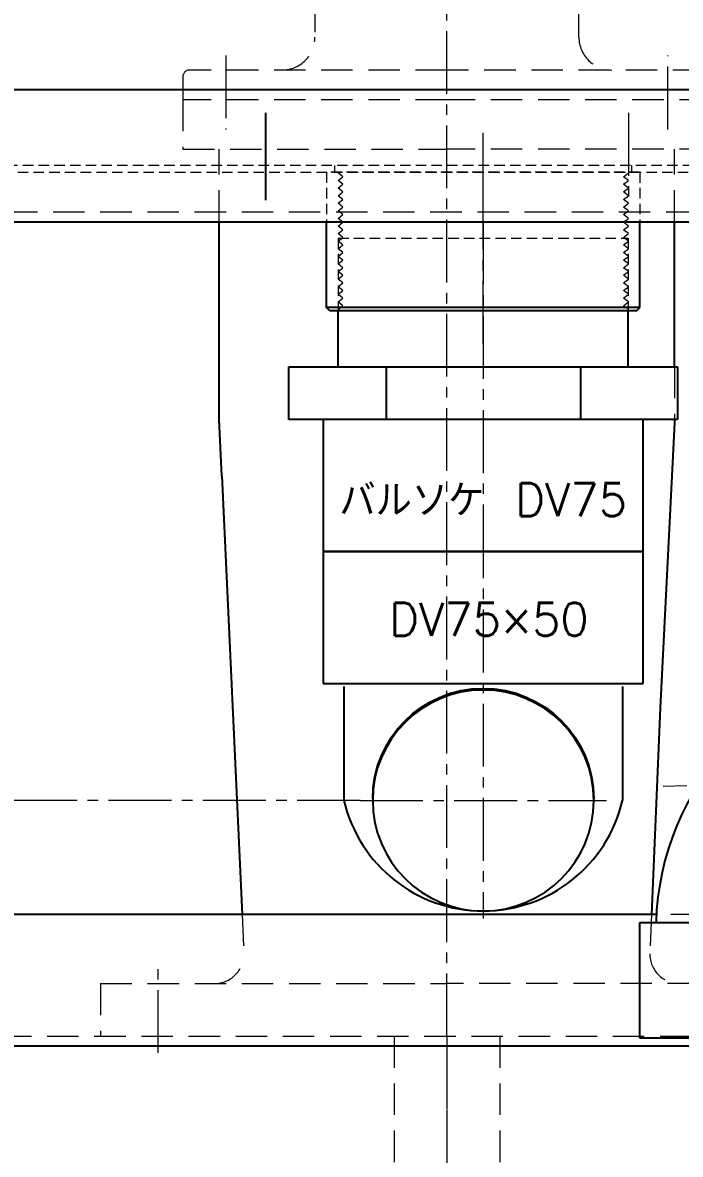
# Model space of a CAD drawing. Header units: millimetres. Extents: x 0 to 70370, y 0 to 11543.
# Drawn here: x 35954.3 to 36153.6, y 5005.4 to 5348.5 of the extents above; entities that cross this region are included whole.
import ezdxf

# ---------------------------------------------------------------- set-up
doc = ezdxf.new("R2010")
doc.units = ezdxf.units.MM
for name, pattern in [('CENTER2', [28.575, 19.05, -3.175, 3.175, -3.175]), ('HIDDEN', [9.525, 6.35, -3.175]), ('HIDDEN2', [4.7625, 3.175, -1.5875])]:
    doc.linetypes.add(name, pattern=pattern)
for name, color, linetype, lineweight in [('01_外形線', 7, 'Continuous', 25), ('03_かくれ線', 6, 'HIDDEN2', 13), ('04_中心線', 1, 'CENTER2', 9)]:
    doc.layers.add(name, color=color, linetype=linetype, lineweight=lineweight)
doc.styles.add('KSS_TXT', font='txt.shx', dxfattribs={"bigfont": 'extfont2.shx'})

msp = doc.modelspace()

# ---------------------------------------------------------------- linework, layer by layer
for p, q in [((36046.346, 5262.179), (36046.346, 5288.179)), ((36141.346, 5262.179), (36141.346, 5288.179)), ((36047.346, 5261.179), (36046.346, 5262.179)), ((36141.346, 5262.179), (36046.346, 5262.179)), ((36140.346, 5261.179), (36047.346, 5261.179)), ((36049.904, 5244.179), (36049.904, 5261.179)), ((36137.788, 5244.179), (36137.788, 5261.179)), ((36140.346, 5261.179), (36141.346, 5262.179)), ((36034.951, 5244.179), (36152.741, 5244.179)), ((36034.951, 5228.179), (36034.951, 5244.179)), ((36064.396, 5244.179), (36064.396, 5228.179)), ((36123.296, 5244.179), (36123.296, 5228.179)), ((36152.741, 5244.179), (36152.741, 5228.179)), ((36152.741, 5228.179), (36034.951, 5228.179)), ((36045.346, 5228.179), (36045.346, 5188.179)), ((36142.346, 5188.179), (36142.346, 5228.179)), ((36045.346, 5188.179), (36045.346, 5148.179)), ((36142.346, 5188.179), (36045.346, 5188.179)), ((36045.346, 5188.179), (36142.346, 5188.179)), ((36142.346, 5148.179), (36142.346, 5188.179)), ((36045.346, 5148.179), (36142.346, 5148.179)), ((36141.346, 5040.657), (36141.346, 5075.657)), ((36141.346, 5075.657), (36224.346, 5075.657)), ((36402.165, 5038.179), (35763.527, 5038.179)), ((36224.346, 5040.657), (36141.346, 5040.657))]:
    msp.add_line(p, q)
msp.add_arc((36227.846, 5073.559), 81.649, 94.75534, 178.52757)
at = {"layer": '01_外形線'}
for p, q in [((36027.846, 5321.179), (36027.846, 5294.679)), ((36013.846, 5244.179), (36013.846, 5288.179)), ((36151.846, 5244.179), (36151.846, 5288.179)), ((36151.846, 5227.179), (36147.501, 5140.756)), ((36151.846, 5228.179), (36151.846, 5227.179)), ((36014.592, 5211.179), (36020.796, 5078.179)), ((36051.646, 5147.219), (36051.646, 5112.701)), ((36136.046, 5147.219), (36136.046, 5112.701)), ((36146.328, 5078.179), (35776.498, 5078.179))]:
    msp.add_line(p, q, dxfattribs=at)
at = {"layer": '01_外形線', "ltscale": 3}
for p, q in [((36013.846, 5228.179), (36013.846, 5244.179)), ((36014.592, 5211.179), (36013.846, 5228.179)), ((36147.501, 5140.756), (36144.895, 5078.154))]:
    msp.add_line(p, q, dxfattribs=at)
at = {"layer": '01_外形線'}
msp.add_lwpolyline([(36501.346, 5328.179), (35711.346, 5328.179), (35706.346, 5323.179), (35706.346, 5288.179), (36506.346, 5288.179), (36506.346, 5323.179)], close=True, dxfattribs=at)
msp.add_arc((36093.846, 5122.54), 43.332, 193.12358, 346.87642, dxfattribs=at)
at = {"layer": '01_外形線', "extrusion": (0, 0, -1)}
msp.add_ellipse((36093.846, 5113.208), major_axis=(33.5, 0), ratio=0.9997951, start_param=3.1415927, end_param=6.2831853, dxfattribs=at)
msp.add_ellipse((36093.846, 5112.701), major_axis=(33.5, 0), ratio=0.9997951, dxfattribs=at)
at = {"layer": '03_かくれ線', "ltscale": 3, "transparency": 33554559}
for p, q in [((36042.846, 5355.179), (36042.846, 5344.179)), ((36122.846, 5344.179), (36122.846, 5355.179)), ((36082.846, 5334.179), (36004.846, 5334.179)), ((36160.845, 5334.179), (36082.846, 5334.179)), ((36002.846, 5332.179), (36002.846, 5325.179)), ((36082.846, 5325.179), (36002.846, 5325.179)), ((36002.846, 5325.179), (36002.846, 5310.179)), ((36162.846, 5325.179), (36082.846, 5325.179)), ((36002.846, 5310.179), (36082.846, 5310.179)), ((36013.846, 5288.179), (36013.846, 5310.179)), ((36162.846, 5310.179), (36082.846, 5310.179)), ((36151.846, 5288.179), (36151.846, 5310.179)), ((36151.846, 5244.179), (36151.846, 5228.179)), ((36020.796, 5078.179), (36021.336, 5066.599)), ((36144.896, 5078.179), (36144.356, 5066.599)), ((36274.554, 5078.179), (36146.328, 5078.179)), ((35977.846, 5057.179), (35977.846, 5041.179)), ((35977.846, 5057.179), (36082.846, 5057.179)), ((36187.846, 5057.179), (36082.846, 5057.179)), ((36066.846, 5041.179), (36066.846, 4238.179)), ((36098.846, 5041.179), (36098.846, 4238.179))]:
    msp.add_line(p, q, dxfattribs=at)
at = {"layer": '03_かくれ線'}
for p, q in [((36048.846, 5303.179), (36048.846, 5305.179)), ((36138.846, 5303.179), (36138.846, 5305.179)), ((36141.346, 5303.179), (36046.346, 5303.179)), ((36046.346, 5303.179), (36046.346, 5288.179)), ((36051.346, 5301.829), (36049.846, 5302.979)), ((36049.846, 5300.679), (36051.346, 5301.829)), ((36136.346, 5301.829), (36137.846, 5302.979)), ((36137.846, 5300.679), (36136.346, 5301.829)), ((36141.346, 5303.179), (36141.346, 5288.179)), ((36051.346, 5299.529), (36049.846, 5300.679)), ((36049.846, 5298.379), (36051.346, 5299.529)), ((36051.346, 5297.229), (36049.846, 5298.379)), ((36136.346, 5299.529), (36137.846, 5300.679)), ((36137.846, 5298.379), (36136.346, 5299.529)), ((36136.346, 5297.229), (36137.846, 5298.379)), ((36049.846, 5296.079), (36051.346, 5297.229)), ((36051.346, 5294.929), (36049.846, 5296.079)), ((36049.846, 5293.779), (36051.346, 5294.929)), ((36137.846, 5296.079), (36136.346, 5297.229)), ((36136.346, 5294.929), (36137.846, 5296.079)), ((36137.846, 5293.779), (36136.346, 5294.929)), ((36051.346, 5292.629), (36049.846, 5293.779)), ((36049.846, 5291.479), (36051.346, 5292.629)), ((36051.346, 5290.329), (36049.846, 5291.479)), ((36136.346, 5292.629), (36137.846, 5293.779)), ((36137.846, 5291.479), (36136.346, 5292.629)), ((36136.346, 5290.329), (36137.846, 5291.479)), ((36049.846, 5289.179), (36051.346, 5290.329)), ((36051.346, 5288.029), (36049.846, 5289.179)), ((36049.846, 5286.879), (36051.346, 5288.029)), ((36137.846, 5289.179), (36136.346, 5290.329)), ((36136.346, 5288.029), (36137.846, 5289.179)), ((36137.846, 5286.879), (36136.346, 5288.029)), ((36051.346, 5285.729), (36049.846, 5286.879)), ((36049.846, 5284.579), (36051.346, 5285.729)), ((36051.346, 5283.429), (36049.846, 5284.579)), ((36136.346, 5285.729), (36137.846, 5286.879)), ((36137.846, 5284.579), (36136.346, 5285.729)), ((36136.346, 5283.429), (36137.846, 5284.579)), ((36049.846, 5282.279), (36051.346, 5283.429)), ((36051.346, 5281.129), (36049.846, 5282.279)), ((36049.846, 5279.979), (36051.346, 5281.129)), ((36049.904, 5283.179), (36137.788, 5283.179)), ((36049.904, 5283.179), (36049.904, 5261.179)), ((36137.846, 5282.279), (36136.346, 5283.429)), ((36136.346, 5281.129), (36137.846, 5282.279)), ((36137.846, 5279.979), (36136.346, 5281.129)), ((36137.788, 5283.179), (36137.788, 5261.179)), ((36051.346, 5278.829), (36049.846, 5279.979)), ((36049.846, 5277.679), (36051.346, 5278.829)), ((36051.346, 5276.529), (36049.846, 5277.679)), ((36136.346, 5278.829), (36137.846, 5279.979)), ((36137.846, 5277.679), (36136.346, 5278.829)), ((36136.346, 5276.529), (36137.846, 5277.679)), ((36049.846, 5275.379), (36051.346, 5276.529)), ((36051.346, 5274.229), (36049.846, 5275.379)), ((36049.846, 5273.079), (36051.346, 5274.229)), ((36137.846, 5275.379), (36136.346, 5276.529)), ((36136.346, 5274.229), (36137.846, 5275.379)), ((36137.846, 5273.079), (36136.346, 5274.229)), ((36051.346, 5271.929), (36049.846, 5273.079)), ((36049.846, 5270.779), (36051.346, 5271.929)), ((36051.346, 5269.629), (36049.846, 5270.779)), ((36136.346, 5271.929), (36137.846, 5273.079)), ((36137.846, 5270.779), (36136.346, 5271.929)), ((36136.346, 5269.629), (36137.846, 5270.779)), ((36049.846, 5268.479), (36051.346, 5269.629)), ((36051.346, 5267.329), (36049.846, 5268.479)), ((36049.846, 5266.179), (36051.346, 5267.329)), ((36137.846, 5268.479), (36136.346, 5269.629)), ((36136.346, 5267.329), (36137.846, 5268.479)), ((36137.846, 5266.179), (36136.346, 5267.329)), ((36051.346, 5265.029), (36049.846, 5266.179)), ((36049.846, 5263.879), (36051.346, 5265.029)), ((36051.346, 5262.729), (36049.846, 5263.879)), ((36136.346, 5265.029), (36137.846, 5266.179)), ((36137.846, 5263.879), (36136.346, 5265.029)), ((36136.346, 5262.729), (36137.846, 5263.879)), ((36049.846, 5261.579), (36051.346, 5262.729)), ((36137.846, 5261.579), (36136.346, 5262.729))]:
    msp.add_line(p, q, dxfattribs=at)
at = {"layer": '03_かくれ線', "ltscale": 3}
for p, q in [((35706.346, 5291.179), (36506.346, 5291.179)), ((36399.843, 5041.179), (35765.849, 5041.179))]:
    msp.add_line(p, q, dxfattribs=at)
at = {"layer": '03_かくれ線'}
msp.add_lwpolyline([(36181.346, 5328.179), (36181.346, 5305.179), (35786.346, 5305.179), (35786.346, 5328.179)], dxfattribs=at)
msp.add_lwpolyline([(35781.346, 5303.179), (36181.346, 5303.179), (36181.346, 5305.179), (35781.346, 5305.179)], close=True, dxfattribs=at)
at = {"layer": '03_かくれ線', "ltscale": 3, "transparency": 33554559}
for centre, radius, start, end in [((36032.846, 5344.179), 10, 270, 0), ((36132.846, 5344.179), 10, 180, 270), ((36004.846, 5332.179), 2, 90, 180), ((36012.346, 5066.179), 9, 270, 0), ((36153.346, 5066.179), 9, 180, 270)]:
    msp.add_arc(centre, radius, start, end, dxfattribs=at)
at = {"layer": '04_中心線'}
for p, q in [((36082.846, 5041.179), (36082.846, 5530.18)), ((36093.846, 5251.179), (36093.846, 5315.179)), ((36093.846, 5294.179), (36093.846, 5314.179)), ((36093.846, 5294.179), (36093.846, 5314.179)), ((36093.846, 5288.179), (36093.846, 5183.179)), ((36093.846, 5199.179), (36093.846, 5076.92)), ((36269.828, 5119.418), (36148.415, 5116.96)), ((36056.519, 5112.701), (36131.173, 5112.701)), ((36082.846, 5041.179), (36082.846, 4238.179)), ((36082.846, 5038.179), (36082.846, 4024.486))]:
    msp.add_line(p, q, dxfattribs=at)
at = {"layer": '04_中心線', "transparency": 33554559}
for p, q in [((36015.846, 5338.623), (36015.846, 5316.179)), ((36149.846, 5316.179), (36149.846, 5338.623)), ((36027.846, 5321.179), (36027.846, 5294.679)), ((36137.846, 5321.179), (36137.846, 5294.679)), ((36056.519, 5112.701), (35115.776, 5112.701)), ((35995.346, 5036.179), (35995.346, 5062.179))]:
    msp.add_line(p, q, dxfattribs=at)

# ---------------------------------------------------------------- texts
at = {"linetype": 'HIDDEN', "char_height": 10, "attachment_point": 3, "style": 'KSS_TXT'}
for s, insert in [('バルソケ', (36094.218, 5208.661)), ('DV75', (36137.415, 5208.92)), ('DV75×50', (36125.796, 5172.669))]:
    msp.add_mtext_dynamic_manual_height_columns(s, width=71.89165, gutter_width=75, heights=[16.482], dxfattribs=dict(at, insert=insert))

doc.saveas('drawing.dxf')
